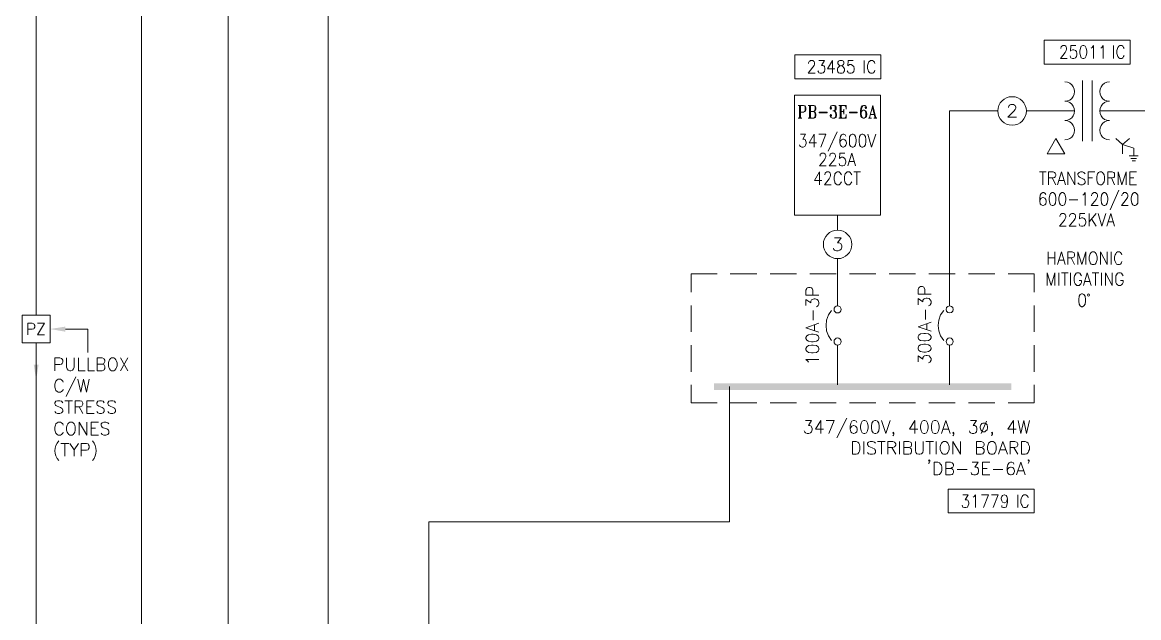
# Model space of a CAD drawing. Header units: inches. Extents: x 0.9 to 46, y 0.8 to 32.4.
# Drawn here: x 22.24 to 29.09, y 16.66 to 20.31 of the extents above; entities that cross this region are included whole.
import ezdxf

# ---------------------------------------------------------------- set-up
doc = ezdxf.new("R2010")
doc.units = ezdxf.units.IN
doc.header["$MEASUREMENT"] = 0
doc.layers.add('PDF_Geometry', color=7, linetype='Continuous')
doc.layers.add('PDF_Solid Fills', color=7, linetype='Continuous')

msp = doc.modelspace()

# ---------------------------------------------------------------- linework, layer by layer
at = {"layer": 'PDF_Geometry', "lineweight": 9}
for points in [[(22.3229, 18.518), (22.3229, 29.3078), (23.6362, 29.3078), (23.6362, 29.0111)], [(23.5012, 13.1731), (23.5012, 24.9179), (26.5779, 24.9179), (26.5779, 25.7479)], [(24.1162, 13.1731), (24.1162, 21.0846), (26.5779, 21.0846), (26.5779, 21.9146)], [(28.6128, 20.153), (28.6128, 20.1563), (28.6145, 20.1646), (28.6178, 20.168), (28.6245, 20.1713), (28.6361, 20.1713), (28.6428, 20.168), (28.6445, 20.1646), (28.6478, 20.1563), (28.6478, 20.1496), (28.6445, 20.1413), (28.6395, 20.1296), (28.6095, 20.093), (28.6512, 20.093)], [(28.7045, 20.1713), (28.6745, 20.1713), (28.6728, 20.138), (28.6745, 20.1413), (28.6845, 20.1446), (28.6928, 20.1446), (28.7028, 20.1413), (28.7078, 20.1346), (28.7111, 20.123), (28.7111, 20.1146), (28.7078, 20.1046), (28.7028, 20.0963), (28.6928, 20.093), (28.6845, 20.093), (28.6745, 20.0963), (28.6728, 20.0996), (28.6695, 20.108)], [(28.7978, 20.1563), (28.8045, 20.1596), (28.8128, 20.1713), (28.8128, 20.093)], [(28.8578, 20.1563), (28.8645, 20.1596), (28.8728, 20.1713), (28.8728, 20.093)], [(28.9361, 20.1713), (28.9361, 20.093)], [(29.0011, 20.153), (28.9978, 20.1596), (28.9928, 20.168), (28.9861, 20.1713), (28.9745, 20.1713), (28.9678, 20.168), (28.9628, 20.1596), (28.9595, 20.153), (28.9561, 20.1413), (28.9561, 20.123), (28.9595, 20.1113), (28.9628, 20.1046), (28.9678, 20.0963), (28.9745, 20.093), (28.9861, 20.093), (28.9928, 20.0963), (28.9978, 20.1046), (29.0011, 20.1113)], [(27.0645, 20.0613), (27.0645, 20.0646), (27.0678, 20.073), (27.0712, 20.0763), (27.0762, 20.0796), (27.0895, 20.0796), (27.0945, 20.0763), (27.0978, 20.073), (27.1012, 20.0646), (27.1012, 20.058), (27.0978, 20.0496), (27.0912, 20.0396), (27.0612, 20.0013), (27.1045, 20.0013)], [(27.1278, 20.0796), (27.1612, 20.0796), (27.1429, 20.0496), (27.1512, 20.0496), (27.1578, 20.0463), (27.1612, 20.043), (27.1645, 20.0313), (27.1645, 20.0246), (27.1612, 20.013), (27.1545, 20.0047), (27.1462, 20.0013), (27.1362, 20.0013), (27.1278, 20.0047), (27.1245, 20.0096), (27.1212, 20.0163)], [(27.2112, 20.0013), (27.2112, 20.0796), (27.1812, 20.028), (27.2262, 20.028)], [(27.3378, 20.0796), (27.3078, 20.0796), (27.3045, 20.0463), (27.3078, 20.0496), (27.3162, 20.0546), (27.3262, 20.0546), (27.3345, 20.0496), (27.3412, 20.043), (27.3445, 20.0313), (27.3445, 20.0246), (27.3412, 20.013), (27.3345, 20.0047), (27.3262, 20.0013), (27.3162, 20.0013), (27.3078, 20.0047), (27.3045, 20.0096), (27.3012, 20.0163)], [(27.4062, 20.0796), (27.4062, 20.0013)], [(27.4712, 20.0613), (27.4695, 20.0696), (27.4628, 20.0763), (27.4562, 20.0796), (27.4445, 20.0796), (27.4395, 20.0763), (27.4328, 20.0696), (27.4295, 20.0613), (27.4262, 20.0496), (27.4262, 20.0313), (27.4295, 20.0196), (27.4328, 20.013), (27.4395, 20.0047), (27.4445, 20.0013), (27.4562, 20.0013), (27.4628, 20.0047), (27.4695, 20.013), (27.4712, 20.0196)], [(28.7445, 19.5846), (28.7445, 19.958)], [(28.8045, 19.5846), (28.8045, 19.958)], [(26.9995, 19.8046), (27.0328, 19.8046), (27.0428, 19.8013), (27.0445, 19.7963), (27.0478, 19.7896), (27.0478, 19.778), (27.0445, 19.7713), (27.0428, 19.7663), (27.0328, 19.763), (27.0145, 19.763)], [(27.0029, 19.8046), (27.0078, 19.8013)], [(27.0062, 19.8046), (27.0078, 19.7963)], [(27.0078, 19.8046), (27.0078, 19.7263)], [(27.0145, 19.8046), (27.0145, 19.7263)], [(27.0162, 19.8046), (27.0145, 19.7963)], [(27.0195, 19.8046), (27.0145, 19.8013)], [(27.0328, 19.8046), (27.0395, 19.8013), (27.0428, 19.793), (27.0428, 19.7746), (27.0395, 19.7663), (27.0328, 19.763)], [(27.0612, 19.8046), (27.0962, 19.8046), (27.1045, 19.8013), (27.1062, 19.7963), (27.1095, 19.7896), (27.1095, 19.7813), (27.1062, 19.7746), (27.1045, 19.7713), (27.0962, 19.7663), (27.1045, 19.763), (27.1062, 19.7596), (27.1095, 19.7513), (27.1095, 19.7413), (27.1062, 19.733), (27.1045, 19.7296), (27.0962, 19.7263), (27.0612, 19.7263)], [(27.0645, 19.8046), (27.0695, 19.8013)], [(27.0678, 19.8046), (27.0695, 19.7963)], [(27.0695, 19.8046), (27.0695, 19.7263)], [(27.0762, 19.8046), (27.0762, 19.7263)], [(27.0962, 19.8046), (27.1012, 19.8013), (27.1045, 19.793), (27.1045, 19.778), (27.1012, 19.7713), (27.0962, 19.7663), (27.0762, 19.7663)], [(27.0778, 19.8046), (27.0762, 19.7963)], [(27.0812, 19.8046), (27.0762, 19.8013)], [(27.1995, 19.793), (27.2028, 19.793), (27.2045, 19.7896), (27.2045, 19.7863), (27.2028, 19.7813), (27.1995, 19.7813), (27.1962, 19.7863), (27.1962, 19.7896), (27.1995, 19.7963), (27.2028, 19.8013), (27.2112, 19.8046), (27.2228, 19.8046), (27.2312, 19.8013), (27.2328, 19.793), (27.2328, 19.7813), (27.2312, 19.7746), (27.2228, 19.7713)], [(27.2195, 19.8046), (27.2245, 19.8013), (27.2278, 19.793), (27.2278, 19.7813), (27.2245, 19.7746), (27.2195, 19.7713), (27.2245, 19.7663), (27.2278, 19.763), (27.2312, 19.7513), (27.2312, 19.7413), (27.2278, 19.7296), (27.2228, 19.7263)], [(27.2495, 19.8046), (27.2945, 19.8046), (27.2945, 19.7813), (27.2928, 19.8046)], [(27.2528, 19.8046), (27.2578, 19.8013)], [(27.2562, 19.8046), (27.2578, 19.7963)], [(27.2578, 19.8046), (27.2578, 19.7263)], [(27.2645, 19.8046), (27.2645, 19.7263)], [(27.2678, 19.8046), (27.2645, 19.7963)], [(27.2695, 19.8046), (27.2645, 19.8013)], [(27.2812, 19.8046), (27.2945, 19.8013)], [(27.2862, 19.8046), (27.2945, 19.7963)], [(27.2895, 19.8046), (27.2945, 19.793)], [(27.4162, 19.7963), (27.4128, 19.7963), (27.4111, 19.793), (27.4111, 19.7896), (27.4128, 19.7863), (27.4162, 19.7863), (27.4195, 19.7896), (27.4195, 19.793), (27.4162, 19.8013), (27.4111, 19.8046), (27.4012, 19.8046), (27.3928, 19.8013), (27.3878, 19.793), (27.3845, 19.7863), (27.3828, 19.7713), (27.3828, 19.748), (27.3845, 19.7363), (27.3912, 19.7296), (27.3995, 19.7263), (27.4045, 19.7263), (27.4128, 19.7296), (27.4195, 19.7363), (27.4212, 19.748), (27.4212, 19.7513), (27.4195, 19.763), (27.4128, 19.7713), (27.4045, 19.7746), (27.3995, 19.7746), (27.3928, 19.7713), (27.3912, 19.7663), (27.3878, 19.7596)], [(27.4012, 19.8046), (27.3962, 19.8013), (27.3928, 19.7963), (27.3912, 19.7896), (27.3878, 19.7746), (27.3878, 19.748), (27.3912, 19.7363), (27.3928, 19.7296), (27.3995, 19.7263)], [(27.4778, 19.7263), (27.4578, 19.8046), (27.4378, 19.7296)], [(28.2911, 19.7913), (28.2911, 19.7946), (28.2945, 19.803), (28.2978, 19.8063), (28.3062, 19.8096), (28.3212, 19.8096), (28.3278, 19.8063), (28.3328, 19.803), (28.3362, 19.7946), (28.3362, 19.788), (28.3328, 19.7797), (28.3245, 19.7696), (28.2878, 19.7313), (28.3395, 19.7313)], [(27.0112, 19.8013), (27.0112, 19.7296)], [(27.0428, 19.7963), (27.0445, 19.7896), (27.0445, 19.778), (27.0428, 19.7713)], [(27.0728, 19.8013), (27.0728, 19.7296)], [(27.0962, 19.7663), (27.1012, 19.763), (27.1045, 19.7563), (27.1045, 19.7363), (27.1012, 19.7296), (27.0962, 19.7263)], [(27.1045, 19.7963), (27.1062, 19.7896), (27.1062, 19.7813), (27.1045, 19.7746)], [(27.1045, 19.7596), (27.1062, 19.7513), (27.1062, 19.7413), (27.1045, 19.733)], [(27.2128, 19.7713), (27.2228, 19.7713), (27.2278, 19.7663), (27.2328, 19.7596), (27.2362, 19.7513), (27.2362, 19.7413), (27.2328, 19.733), (27.2312, 19.7296), (27.2228, 19.7263), (27.2112, 19.7263), (27.2028, 19.7296), (27.1995, 19.733), (27.1962, 19.7413), (27.1962, 19.7446), (27.1995, 19.748), (27.2028, 19.748), (27.2045, 19.7446), (27.2045, 19.7413), (27.2028, 19.7363), (27.1995, 19.7363)], [(27.2278, 19.8013), (27.2312, 19.793), (27.2312, 19.7813), (27.2278, 19.7746)], [(27.2312, 19.7596), (27.2328, 19.7513), (27.2328, 19.7413), (27.2312, 19.733)], [(27.2495, 19.7263), (27.2945, 19.7263), (27.2945, 19.748), (27.2928, 19.7263)], [(27.2612, 19.8013), (27.2612, 19.7296)], [(27.2645, 19.7663), (27.2812, 19.7663)], [(27.2812, 19.7713), (27.2695, 19.7663), (27.2812, 19.763)], [(27.2812, 19.7746), (27.2762, 19.7663), (27.2812, 19.7596)], [(27.2895, 19.7263), (27.2945, 19.7363)], [(27.3912, 19.793), (27.3878, 19.7863), (27.3845, 19.7713), (27.3845, 19.748), (27.3878, 19.7363), (27.3912, 19.733)], [(27.4045, 19.7263), (27.4111, 19.7296), (27.4128, 19.733), (27.4162, 19.7446), (27.4162, 19.7563), (27.4128, 19.7663), (27.4111, 19.7713), (27.4045, 19.7746)], [(27.4162, 19.7363), (27.4195, 19.7446), (27.4195, 19.7563), (27.4162, 19.763)], [(27.4445, 19.748), (27.4695, 19.748)], [(27.4562, 19.793), (27.4728, 19.7263)], [(27.4578, 19.793), (27.4745, 19.7263)], [(27.9295, 18.5747), (27.9295, 19.7713), (28.2261, 19.7713)], [(28.4011, 19.7713), (28.6978, 19.7713)], [(28.8511, 19.7713), (29.1478, 19.7713)], [(26.9995, 19.7263), (27.0228, 19.7263)], [(27.0078, 19.7296), (27.0029, 19.7263)], [(27.0078, 19.733), (27.0062, 19.7263)], [(27.0145, 19.733), (27.0162, 19.7263)], [(27.0145, 19.7296), (27.0195, 19.7263)], [(27.0695, 19.7296), (27.0645, 19.7263)], [(27.0695, 19.733), (27.0678, 19.7263)], [(27.0762, 19.733), (27.0778, 19.7263)], [(27.0762, 19.7296), (27.0812, 19.7263)], [(27.2578, 19.7296), (27.2528, 19.7263)], [(27.2578, 19.733), (27.2562, 19.7263)], [(27.2645, 19.733), (27.2678, 19.7263)], [(27.2645, 19.7296), (27.2695, 19.7263)], [(27.2812, 19.7263), (27.2945, 19.7296)], [(27.2862, 19.7263), (27.2945, 19.733)], [(27.4328, 19.7263), (27.4495, 19.7263)], [(27.4362, 19.7263), (27.4378, 19.7296), (27.4445, 19.7263)], [(27.4645, 19.7263), (27.4828, 19.7263)], [(27.4728, 19.7296), (27.4662, 19.7263)], [(27.4728, 19.733), (27.4695, 19.7263)], [(27.4745, 19.733), (27.4812, 19.7263)], [(27.0145, 19.628), (27.0462, 19.628), (27.0295, 19.598), (27.0379, 19.598), (27.0445, 19.593), (27.0462, 19.5897), (27.0495, 19.578), (27.0495, 19.5713), (27.0462, 19.5596), (27.0412, 19.553), (27.0312, 19.548), (27.0228, 19.548), (27.0145, 19.553), (27.0112, 19.5563), (27.0078, 19.563)], [(27.0978, 19.548), (27.0978, 19.628), (27.0678, 19.5747), (27.1128, 19.5747)], [(27.1395, 19.548), (27.1695, 19.628), (27.1278, 19.628)], [(27.2395, 19.643), (27.1845, 19.523)], [(27.2928, 19.6163), (27.2895, 19.623), (27.2812, 19.628), (27.2745, 19.628), (27.2662, 19.623), (27.2595, 19.613), (27.2562, 19.593), (27.2562, 19.5747), (27.2595, 19.5596), (27.2662, 19.553), (27.2745, 19.548), (27.2778, 19.548), (27.2862, 19.553), (27.2928, 19.5596), (27.2962, 19.5713), (27.2962, 19.5747), (27.2928, 19.5863), (27.2862, 19.593), (27.2778, 19.598), (27.2745, 19.598), (27.2662, 19.593), (27.2595, 19.5863), (27.2562, 19.5747)], [(27.4278, 19.628), (27.4512, 19.548), (27.4762, 19.628)], [(28.9495, 19.6013), (28.9911, 19.5646), (29.0345, 19.6013)], [(29.0612, 19.4946), (29.0612, 19.543), (28.9911, 19.5646), (28.9911, 19.508)], [(27.1345, 19.493), (27.1345, 19.4963), (27.1362, 19.5046), (27.1395, 19.508), (27.1462, 19.5113), (27.1578, 19.5113), (27.1645, 19.508), (27.1662, 19.5046), (27.1695, 19.4963), (27.1695, 19.4897), (27.1662, 19.4813), (27.1612, 19.4713), (27.1312, 19.433), (27.1728, 19.433)], [(27.1945, 19.493), (27.1945, 19.4963), (27.1962, 19.5046), (27.1995, 19.508), (27.2062, 19.5113), (27.2178, 19.5113), (27.2245, 19.508), (27.2262, 19.5046), (27.2295, 19.4963), (27.2295, 19.4897), (27.2262, 19.4813), (27.2212, 19.4713), (27.1912, 19.433), (27.2328, 19.433)], [(27.2862, 19.5113), (27.2562, 19.5113), (27.2545, 19.478), (27.2562, 19.4813), (27.2662, 19.4863), (27.2745, 19.4863), (27.2845, 19.4813), (27.2895, 19.4746), (27.2928, 19.463), (27.2928, 19.4563), (27.2895, 19.4446), (27.2845, 19.4363), (27.2745, 19.433), (27.2662, 19.433), (27.2562, 19.4363), (27.2545, 19.4413), (27.2512, 19.448)], [(27.3045, 19.433), (27.3295, 19.5113), (27.3528, 19.433)], [(29.0328, 19.4946), (29.0878, 19.4946)], [(29.0428, 19.4796), (29.0778, 19.4796)], [(29.0495, 19.4646), (29.0711, 19.4646)], [(27.1312, 19.318), (27.1312, 19.3963), (27.1012, 19.3447), (27.1462, 19.3447)], [(27.1645, 19.378), (27.1645, 19.3813), (27.1662, 19.3896), (27.1695, 19.393), (27.1762, 19.3963), (27.1878, 19.3963), (27.1945, 19.393), (27.1962, 19.3896), (27.1995, 19.3813), (27.1995, 19.3746), (27.1962, 19.3663), (27.1912, 19.3546), (27.1612, 19.318), (27.2028, 19.318)], [(27.2662, 19.378), (27.2629, 19.3847), (27.2562, 19.393), (27.2512, 19.3963), (27.2395, 19.3963), (27.2328, 19.393), (27.2262, 19.3847), (27.2245, 19.378), (27.2212, 19.3663), (27.2212, 19.348), (27.2245, 19.3363), (27.2262, 19.3297), (27.2328, 19.3213), (27.2395, 19.318), (27.2512, 19.318), (27.2562, 19.3213), (27.2629, 19.3297), (27.2662, 19.3363)], [(27.3295, 19.378), (27.3262, 19.3847), (27.3195, 19.393), (27.3145, 19.3963), (27.3012, 19.3963), (27.2962, 19.393), (27.2895, 19.3847), (27.2862, 19.378), (27.2845, 19.3663), (27.2845, 19.348), (27.2862, 19.3363), (27.2895, 19.3297), (27.2962, 19.3213), (27.3012, 19.318), (27.3145, 19.318), (27.3195, 19.3213), (27.3262, 19.3297), (27.3295, 19.3363)], [(27.3145, 19.4596), (27.3445, 19.4596)], [(27.3412, 19.3963), (27.3828, 19.3963)], [(27.3612, 19.3963), (27.3612, 19.318)], [(28.4811, 19.3963), (28.5228, 19.3963)], [(28.5028, 19.3963), (28.5028, 19.318)], [(28.5378, 19.318), (28.5378, 19.3963), (28.5661, 19.3963), (28.5745, 19.393), (28.5778, 19.3896), (28.5811, 19.3813), (28.5811, 19.3746), (28.5778, 19.3663), (28.5745, 19.363), (28.5661, 19.3596), (28.5378, 19.3596)], [(28.5928, 19.318), (28.6161, 19.3963), (28.6411, 19.318)], [(28.6561, 19.318), (28.6561, 19.3963), (28.6978, 19.318), (28.6978, 19.3963)], [(28.7611, 19.3847), (28.7545, 19.393), (28.7461, 19.3963), (28.7328, 19.3963), (28.7245, 19.393), (28.7178, 19.3847), (28.7178, 19.378), (28.7211, 19.3696), (28.7245, 19.3663), (28.7311, 19.363), (28.7478, 19.3546), (28.7545, 19.3513), (28.7578, 19.348), (28.7611, 19.3396), (28.7611, 19.3297), (28.7545, 19.3213), (28.7461, 19.318), (28.7328, 19.318), (28.7245, 19.3213), (28.7178, 19.3297)], [(28.7811, 19.318), (28.7811, 19.3963), (28.8212, 19.3963)], [(28.9011, 19.318), (28.9011, 19.3963), (28.9278, 19.3963), (28.9378, 19.393), (28.9412, 19.3896), (28.9428, 19.3813), (28.9428, 19.3746), (28.9412, 19.3663), (28.9378, 19.363), (28.9278, 19.3596), (28.9011, 19.3596)], [(28.9645, 19.318), (28.9645, 19.3963), (28.9878, 19.318), (29.0128, 19.3963), (29.0128, 19.318)], [(29.0761, 19.318), (29.0361, 19.318), (29.0361, 19.3963), (29.0761, 19.3963)], [(28.5595, 19.3596), (28.5811, 19.318)], [(28.6011, 19.3447), (28.6312, 19.3447)], [(28.7811, 19.3596), (28.8061, 19.3596)], [(28.9228, 19.3596), (28.9428, 19.318)], [(29.0361, 19.3596), (29.0612, 19.3596)], [(28.5195, 19.258), (28.5161, 19.2647), (28.5078, 19.2696), (28.5011, 19.2696), (28.4928, 19.2647), (28.4861, 19.2546), (28.4845, 19.2346), (28.4845, 19.2163), (28.4861, 19.2013), (28.4928, 19.1946), (28.5011, 19.1897), (28.5045, 19.1897), (28.5145, 19.1946), (28.5195, 19.2013), (28.5228, 19.213), (28.5228, 19.2163), (28.5195, 19.228), (28.5145, 19.2346), (28.5045, 19.2397), (28.5011, 19.2397), (28.4928, 19.2346), (28.4861, 19.228), (28.4845, 19.2163)], [(28.7478, 19.2546), (28.7545, 19.258), (28.7628, 19.2696), (28.7628, 19.1897)], [(28.8012, 19.2496), (28.8012, 19.2546), (28.8045, 19.2613), (28.8078, 19.2647), (28.8145, 19.2696), (28.8261, 19.2696), (28.8311, 19.2647), (28.8345, 19.2613), (28.8378, 19.2546), (28.8378, 19.2463), (28.8345, 19.2397), (28.8295, 19.228), (28.7995, 19.1897), (28.8411, 19.1897)], [(28.9695, 19.2846), (28.9161, 19.1646)], [(28.9878, 19.2496), (28.9878, 19.2546), (28.9911, 19.2613), (28.9945, 19.2647), (28.9995, 19.2696), (29.0111, 19.2696), (29.0178, 19.2647), (29.0211, 19.2613), (29.0245, 19.2546), (29.0245, 19.2463), (29.0211, 19.2397), (29.0145, 19.228), (28.9845, 19.1897), (29.0262, 19.1897)], [(28.6645, 19.2247), (28.7178, 19.2247)], [(27.2412, 19.0397), (27.2412, 19.1313)], [(28.6061, 19.123), (28.6061, 19.1263), (28.6095, 19.1346), (28.6128, 19.138), (28.6195, 19.1413), (28.6312, 19.1413), (28.6361, 19.138), (28.6395, 19.1346), (28.6428, 19.1263), (28.6428, 19.1197), (28.6395, 19.1113), (28.6345, 19.0996), (28.6045, 19.063), (28.6462, 19.063)], [(28.6661, 19.123), (28.6661, 19.1263), (28.6695, 19.1346), (28.6728, 19.138), (28.6795, 19.1413), (28.6911, 19.1413), (28.6961, 19.138), (28.6995, 19.1346), (28.7028, 19.1263), (28.7028, 19.1197), (28.6995, 19.1113), (28.6945, 19.0996), (28.6645, 19.063), (28.7061, 19.063)], [(28.7595, 19.1413), (28.7295, 19.1413), (28.7261, 19.108), (28.7295, 19.1113), (28.7395, 19.1146), (28.7478, 19.1146), (28.7561, 19.1113), (28.7628, 19.1047), (28.7662, 19.093), (28.7662, 19.0847), (28.7628, 19.0747), (28.7561, 19.0663), (28.7478, 19.063), (28.7395, 19.063), (28.7295, 19.0663), (28.7261, 19.0697), (28.7245, 19.078)], [(28.7861, 19.1413), (28.7861, 19.063)], [(28.8295, 19.1413), (28.7861, 19.0897)], [(28.8411, 19.1413), (28.8645, 19.063), (28.8895, 19.1413)], [(28.8945, 19.063), (28.9195, 19.1413), (28.9428, 19.063)], [(28.8012, 19.108), (28.8295, 19.063)], [(28.9045, 19.0897), (28.9345, 19.0897)], [(27.2228, 18.9913), (27.2645, 18.9913), (27.2412, 18.9613), (27.2528, 18.9613), (27.2612, 18.958), (27.2645, 18.953), (27.2678, 18.943), (27.2678, 18.9347), (27.2645, 18.923), (27.2562, 18.9163), (27.2462, 18.913), (27.2345, 18.913), (27.2228, 18.9163), (27.2195, 18.9197), (27.2162, 18.928)], [(27.2412, 18.5747), (27.2412, 18.8647)], [(28.5345, 18.9063), (28.5345, 18.828)], [(28.5345, 18.8697), (28.5762, 18.8697)], [(28.5762, 18.9063), (28.5762, 18.828)], [(28.5911, 18.828), (28.6161, 18.9063), (28.6395, 18.828)], [(28.6011, 18.8546), (28.6312, 18.8546)], [(28.6545, 18.828), (28.6545, 18.9063), (28.6812, 18.9063), (28.6911, 18.903), (28.6945, 18.8997), (28.6961, 18.8913), (28.6961, 18.8846), (28.6945, 18.8763), (28.6911, 18.873), (28.6812, 18.8697), (28.6545, 18.8697)], [(28.6761, 18.8697), (28.6961, 18.828)], [(28.7178, 18.828), (28.7178, 18.9063), (28.7411, 18.828), (28.7662, 18.9063), (28.7662, 18.828)], [(28.8562, 18.828), (28.8562, 18.9063), (28.8978, 18.828), (28.8978, 18.9063)], [(28.9211, 18.9063), (28.9211, 18.828)], [(28.9878, 18.888), (28.9845, 18.8947), (28.9795, 18.903), (28.9728, 18.9063), (28.9611, 18.9063), (28.9545, 18.903), (28.9495, 18.8947), (28.9461, 18.888), (28.9428, 18.8763), (28.9428, 18.858), (28.9461, 18.8463), (28.9495, 18.8396), (28.9545, 18.8313), (28.9611, 18.828), (28.9728, 18.828), (28.9795, 18.8313), (28.9845, 18.8396), (28.9878, 18.8463)], [(28.5295, 18.6996), (28.5295, 18.778), (28.5528, 18.6996), (28.5762, 18.778), (28.5762, 18.6996)], [(28.6011, 18.778), (28.6011, 18.6996)], [(28.6161, 18.778), (28.6578, 18.778)], [(28.6361, 18.778), (28.6361, 18.6996)], [(28.6728, 18.778), (28.6728, 18.6996)], [(28.7395, 18.7597), (28.7362, 18.7663), (28.7295, 18.7747), (28.7245, 18.778), (28.7111, 18.778), (28.7061, 18.7747), (28.6995, 18.7663), (28.6961, 18.7597), (28.6945, 18.748), (28.6945, 18.7297), (28.6961, 18.718), (28.6995, 18.7097), (28.7061, 18.703), (28.7111, 18.6996), (28.7245, 18.6996), (28.7295, 18.703), (28.7362, 18.7097), (28.7395, 18.718), (28.7395, 18.7297), (28.7245, 18.7297)], [(28.7512, 18.6996), (28.7745, 18.778), (28.7995, 18.6996)], [(28.8045, 18.778), (28.8461, 18.778)], [(28.8261, 18.778), (28.8261, 18.6996)], [(28.8611, 18.778), (28.8611, 18.6996)], [(28.8861, 18.6996), (28.8861, 18.778), (28.9278, 18.6996), (28.9278, 18.778)], [(28.9945, 18.7597), (28.9911, 18.7663), (28.9845, 18.7747), (28.9795, 18.778), (28.9661, 18.778), (28.9611, 18.7747), (28.9545, 18.7663), (28.9511, 18.7597), (28.9495, 18.748), (28.9495, 18.7297), (28.9511, 18.718), (28.9545, 18.7097), (28.9611, 18.703), (28.9661, 18.6996), (28.9795, 18.6996), (28.9845, 18.703), (28.9911, 18.7097), (28.9945, 18.718), (28.9945, 18.7297), (28.9795, 18.7297)], [(26.3428, 18.6597), (26.3428, 18.7713), (26.5029, 18.7713)], [(26.5828, 18.7713), (26.7462, 18.7713)], [(26.8278, 18.7713), (26.9895, 18.7713)], [(27.0712, 18.7713), (27.2328, 18.7713)], [(27.3145, 18.7713), (27.4778, 18.7713)], [(27.5578, 18.7713), (27.7211, 18.7713)], [(27.8028, 18.7713), (27.9645, 18.7713)], [(28.0462, 18.7713), (28.2078, 18.7713)], [(28.2895, 18.7713), (28.4478, 18.7713), (28.4478, 18.6597)], [(28.7595, 18.7247), (28.7895, 18.7247)], [(27.1278, 18.6413), (27.0478, 18.6413), (27.0478, 18.6713), (27.0528, 18.6813), (27.0562, 18.6847), (27.0628, 18.688), (27.0745, 18.688), (27.0828, 18.6847), (27.0862, 18.6813), (27.0895, 18.6713), (27.0895, 18.6413)], [(27.8162, 18.6463), (27.7362, 18.6463), (27.7362, 18.6763), (27.7411, 18.6863), (27.7445, 18.6897), (27.7512, 18.693), (27.7628, 18.693), (27.7712, 18.6897), (27.7745, 18.6863), (27.7778, 18.6763), (27.7778, 18.6463)], [(26.3428, 18.4163), (26.3428, 18.578)], [(27.0478, 18.5763), (27.0478, 18.6146), (27.0778, 18.593), (27.0778, 18.6047), (27.0828, 18.6113), (27.0862, 18.6146), (27.0978, 18.618), (27.1045, 18.618), (27.1162, 18.6146), (27.1228, 18.608), (27.1278, 18.5963), (27.1278, 18.5863), (27.1228, 18.5763), (27.1195, 18.573), (27.1128, 18.5697)], [(27.7362, 18.5813), (27.7362, 18.6197), (27.7662, 18.5997), (27.7662, 18.6097), (27.7712, 18.6163), (27.7745, 18.6197), (27.7862, 18.623), (27.7928, 18.623), (27.8045, 18.6197), (27.8111, 18.613), (27.8162, 18.603), (27.8162, 18.5913), (27.8111, 18.5813), (27.8078, 18.578), (27.8012, 18.5747)], [(28.4478, 18.578), (28.4478, 18.4163)], [(27.0929, 18.4863), (27.0929, 18.5463)], [(27.2045, 18.5463), (27.1862, 18.5197), (27.1745, 18.488), (27.1712, 18.4547), (27.1745, 18.4213), (27.1862, 18.3913), (27.2045, 18.363)], [(27.7812, 18.4913), (27.7812, 18.5513)], [(27.8945, 18.5463), (27.8745, 18.5197), (27.8628, 18.488), (27.8595, 18.4547), (27.8628, 18.4213), (27.8745, 18.3913), (27.8945, 18.363)], [(22.2713, 18.398), (22.2713, 18.468), (22.2979, 18.468), (22.3079, 18.4647), (22.3113, 18.4613), (22.3146, 18.4547), (22.3146, 18.4447), (22.3113, 18.438), (22.3079, 18.4347), (22.2979, 18.4313), (22.2713, 18.4313)], [(22.3746, 18.398), (22.3312, 18.398), (22.3746, 18.468), (22.3312, 18.468)], [(22.5029, 18.433), (22.6396, 18.433), (22.6396, 18.2897)], [(27.1278, 18.4147), (27.0478, 18.4413), (27.1278, 18.4697)], [(27.1012, 18.4247), (27.1012, 18.458)], [(27.8162, 18.4197), (27.7362, 18.4463), (27.8162, 18.4746)], [(27.7895, 18.4297), (27.7895, 18.4647)], [(22.3229, 18.2147), (22.3229, 18.348), (22.3229, 13.1731)], [(26.3428, 18.1713), (26.3428, 18.3347)], [(27.2412, 18.3347), (27.2412, 18.0897)], [(27.9295, 18.3347), (27.9295, 18.0897)], [(28.4478, 18.3347), (28.4478, 18.1713)], [(22.4379, 18.1763), (22.4379, 18.2563), (22.4679, 18.2563), (22.4779, 18.2513), (22.4829, 18.248), (22.4862, 18.2414), (22.4862, 18.2297), (22.4829, 18.2213), (22.4779, 18.218), (22.4679, 18.2147), (22.4379, 18.2147)], [(22.5096, 18.2563), (22.5096, 18.1997), (22.5129, 18.188), (22.5196, 18.1813), (22.5296, 18.1763), (22.5362, 18.1763), (22.5463, 18.1813), (22.5529, 18.188), (22.5562, 18.1997), (22.5562, 18.2563)], [(22.5829, 18.2563), (22.5829, 18.1763), (22.6246, 18.1763)], [(22.6412, 18.2563), (22.6412, 18.1763), (22.6813, 18.1763)], [(22.7279, 18.218), (22.7379, 18.2147), (22.7412, 18.2113), (22.7446, 18.203), (22.7446, 18.1913), (22.7412, 18.1847), (22.7379, 18.1813), (22.7279, 18.1763), (22.6979, 18.1763), (22.6979, 18.2563), (22.7279, 18.2563), (22.7379, 18.2513), (22.7412, 18.248), (22.7446, 18.2414), (22.7446, 18.233), (22.7412, 18.2263), (22.7379, 18.2213), (22.7279, 18.218), (22.6979, 18.218)], [(22.8396, 18.2563), (22.8862, 18.1763)], [(22.8862, 18.2563), (22.8396, 18.1763)], [(27.0628, 18.2297), (27.0595, 18.2363), (27.0478, 18.2463), (27.1278, 18.2463)], [(27.7362, 18.2313), (27.7362, 18.268), (27.7662, 18.248), (27.7662, 18.258), (27.7712, 18.2647), (27.7745, 18.268), (27.7862, 18.2713), (27.7928, 18.2713), (27.8045, 18.268), (27.8111, 18.2613), (27.8162, 18.2513), (27.8162, 18.2414), (27.8111, 18.2313), (27.8078, 18.228), (27.8012, 18.2247)], [(22.4896, 18.1063), (22.4862, 18.113), (22.4779, 18.1213), (22.4713, 18.1247), (22.4579, 18.1247), (22.4512, 18.1213), (22.4446, 18.113), (22.4413, 18.1063), (22.4379, 18.0947), (22.4379, 18.0763), (22.4413, 18.0647), (22.4446, 18.0563), (22.4512, 18.0497), (22.4579, 18.0463), (22.4713, 18.0463), (22.4779, 18.0497), (22.4862, 18.0563), (22.4896, 18.0647)], [(22.5663, 18.1397), (22.5063, 18.0197)], [(22.5796, 18.1247), (22.5963, 18.0463), (22.6129, 18.1247), (22.6313, 18.0463), (22.6479, 18.1247)], [(26.5029, 17.9797), (26.3428, 17.9797), (26.3428, 18.0913)], [(28.4478, 18.0913), (28.4478, 17.9797), (28.2895, 17.9797)], [(24.7329, 13.1731), (24.7329, 17.2497), (26.5779, 17.2497), (26.5779, 18.0797)], [(22.4862, 17.9813), (22.4779, 17.9897), (22.4679, 17.993), (22.4546, 17.993), (22.4446, 17.9897), (22.4379, 17.9813), (22.4379, 17.9747), (22.4413, 17.9663), (22.4446, 17.963), (22.4512, 17.9597), (22.4713, 17.9513), (22.4779, 17.948), (22.4829, 17.9447), (22.4862, 17.9363), (22.4862, 17.9263), (22.4779, 17.918), (22.4679, 17.9147), (22.4546, 17.9147), (22.4446, 17.918), (22.4379, 17.9263)], [(22.4996, 17.993), (22.5463, 17.993)], [(22.5229, 17.993), (22.5229, 17.9147)], [(22.5629, 17.9147), (22.5629, 17.993), (22.5929, 17.993), (22.6029, 17.9897), (22.6062, 17.9863), (22.6096, 17.978), (22.6096, 17.9713), (22.6062, 17.963), (22.6029, 17.9597), (22.5929, 17.9563), (22.5629, 17.9563)], [(22.5863, 17.9563), (22.6096, 17.9147)], [(22.6779, 17.9147), (22.6346, 17.9147), (22.6346, 17.993), (22.6779, 17.993)], [(22.6346, 17.9563), (22.6612, 17.9563)], [(22.7412, 17.9813), (22.7346, 17.9897), (22.7246, 17.993), (22.7112, 17.993), (22.7013, 17.9897), (22.6946, 17.9813), (22.6946, 17.9747), (22.6979, 17.9663), (22.7013, 17.963), (22.7079, 17.9597), (22.7279, 17.9513), (22.7346, 17.948), (22.7379, 17.9447), (22.7412, 17.9363), (22.7412, 17.9263), (22.7346, 17.918), (22.7246, 17.9147), (22.7112, 17.9147), (22.7013, 17.918), (22.6946, 17.9263)], [(22.8096, 17.9813), (22.8029, 17.9897), (22.7929, 17.993), (22.7796, 17.993), (22.7696, 17.9897), (22.7629, 17.9813), (22.7629, 17.9747), (22.7663, 17.9663), (22.7696, 17.963), (22.7762, 17.9597), (22.7962, 17.9513), (22.8029, 17.948), (22.8063, 17.9447), (22.8096, 17.9363), (22.8096, 17.9263), (22.8029, 17.918), (22.7929, 17.9147), (22.7796, 17.9147), (22.7696, 17.918), (22.7629, 17.9263)], [(26.7462, 17.9797), (26.5828, 17.9797)], [(26.9895, 17.9797), (26.8278, 17.9797)], [(27.2328, 17.9797), (27.0712, 17.9797)], [(27.4778, 17.9797), (27.3145, 17.9797)], [(27.7211, 17.9797), (27.5578, 17.9797)], [(27.9645, 17.9797), (27.8028, 17.9797)], [(28.2078, 17.9797), (28.0462, 17.9797)], [(27.2979, 17.8863), (27.2378, 17.7663)], [(22.4896, 17.843), (22.4862, 17.8513), (22.4779, 17.858), (22.4713, 17.8613), (22.4579, 17.8613), (22.4512, 17.858), (22.4446, 17.8513), (22.4413, 17.843), (22.4379, 17.8313), (22.4379, 17.813), (22.4413, 17.8013), (22.4446, 17.7947), (22.4512, 17.7863), (22.4579, 17.783), (22.4713, 17.783), (22.4779, 17.7863), (22.4862, 17.7947), (22.4896, 17.8013)], [(22.5863, 17.783), (22.5863, 17.8613), (22.6346, 17.783), (22.6346, 17.8613)], [(22.7046, 17.783), (22.6612, 17.783), (22.6612, 17.8613), (22.7046, 17.8613)], [(22.6612, 17.8247), (22.6879, 17.8247)], [(22.7696, 17.8513), (22.7629, 17.858), (22.7513, 17.8613), (22.7379, 17.8613), (22.7279, 17.858), (22.7213, 17.8513), (22.7213, 17.843), (22.7246, 17.8363), (22.7279, 17.8313), (22.7346, 17.828), (22.7563, 17.8213), (22.7629, 17.8163), (22.7663, 17.813), (22.7696, 17.8064), (22.7696, 17.7947), (22.7629, 17.7863), (22.7513, 17.783), (22.7379, 17.783), (22.7279, 17.7863), (22.7213, 17.7947)], [(27.0445, 17.8713), (27.0828, 17.8713), (27.0628, 17.8414), (27.0728, 17.8414), (27.0795, 17.838), (27.0828, 17.833), (27.0862, 17.823), (27.0862, 17.8147), (27.0828, 17.803), (27.0762, 17.7963), (27.0662, 17.793), (27.0562, 17.793), (27.0445, 17.7963), (27.0412, 17.7997), (27.0379, 17.808)], [(27.1395, 17.793), (27.1395, 17.8713), (27.1062, 17.818), (27.1562, 17.818)], [(27.1878, 17.793), (27.2212, 17.8713), (27.1728, 17.8713)], [(27.3595, 17.8597), (27.3562, 17.868), (27.3462, 17.8713), (27.3395, 17.8713), (27.3295, 17.868), (27.3228, 17.8563), (27.3195, 17.838), (27.3195, 17.818), (27.3228, 17.803), (27.3295, 17.7963), (27.3395, 17.793), (27.3428, 17.793), (27.3528, 17.7963), (27.3595, 17.803), (27.3628, 17.8147), (27.3628, 17.818), (27.3595, 17.8297), (27.3528, 17.838), (27.3428, 17.8414), (27.3395, 17.8414), (27.3295, 17.838), (27.3228, 17.8297), (27.3195, 17.818)], [(27.5112, 17.8713), (27.5378, 17.793), (27.5645, 17.8713)], [(27.7162, 17.793), (27.7162, 17.8713), (27.6828, 17.818), (27.7345, 17.818)], [(27.8795, 17.793), (27.9062, 17.8713), (27.9328, 17.793)], [(27.8895, 17.818), (27.9228, 17.818)], [(28.0578, 17.8713), (28.0945, 17.8713), (28.0745, 17.8414), (28.0845, 17.8414), (28.0912, 17.838), (28.0945, 17.833), (28.0978, 17.823), (28.0978, 17.8147), (28.0945, 17.803), (28.0878, 17.7963), (28.0778, 17.793), (28.0678, 17.793), (28.0578, 17.7963), (28.0545, 17.7997), (28.0511, 17.808)], [(28.1561, 17.868), (28.1245, 17.793)], [(28.3212, 17.793), (28.3212, 17.8713), (28.2878, 17.818), (28.3378, 17.818)], [(28.3512, 17.8713), (28.3678, 17.793), (28.3845, 17.8713), (28.4011, 17.793), (28.4195, 17.8713)], [(27.5878, 17.7963), (27.5845, 17.793), (27.5812, 17.7963), (27.5845, 17.7997), (27.5878, 17.7963), (27.5878, 17.788), (27.5845, 17.7813), (27.5812, 17.778)], [(27.9562, 17.7963), (27.9528, 17.793), (27.9495, 17.7963), (27.9528, 17.7997), (27.9562, 17.7963), (27.9562, 17.788), (27.9528, 17.7813), (27.9495, 17.778)], [(28.1928, 17.7963), (28.1895, 17.793), (28.1861, 17.7963), (28.1895, 17.7997), (28.1928, 17.7963), (28.1928, 17.788), (28.1895, 17.7813), (28.1861, 17.778)], [(22.4746, 17.7313), (22.5229, 17.7313)], [(22.4996, 17.7313), (22.4996, 17.653)], [(22.5296, 17.7313), (22.5562, 17.693), (22.5562, 17.653)], [(22.5829, 17.7313), (22.5562, 17.693)], [(22.5996, 17.653), (22.5996, 17.7313), (22.6313, 17.7313), (22.6412, 17.728), (22.6446, 17.723), (22.6479, 17.7163), (22.6479, 17.7047), (22.6446, 17.698), (22.6412, 17.693), (22.6313, 17.6897), (22.5996, 17.6897)], [(27.4029, 17.743), (27.4029, 17.6647)], [(27.4745, 17.733), (27.4678, 17.7397), (27.4562, 17.743), (27.4428, 17.743), (27.4328, 17.7397), (27.4262, 17.733), (27.4262, 17.7247), (27.4295, 17.718), (27.4328, 17.713), (27.4395, 17.7097), (27.4595, 17.703), (27.4678, 17.698), (27.4712, 17.6947), (27.4745, 17.688), (27.4745, 17.6763), (27.4678, 17.668), (27.4562, 17.6647), (27.4428, 17.6647), (27.4328, 17.668), (27.4262, 17.6763)], [(27.4878, 17.743), (27.5345, 17.743)], [(27.5112, 17.743), (27.5112, 17.6647)], [(27.5511, 17.6647), (27.5511, 17.743), (27.5812, 17.743), (27.5912, 17.7397), (27.5945, 17.7363), (27.5995, 17.728), (27.5995, 17.7214), (27.5945, 17.713), (27.5912, 17.7097), (27.5812, 17.7064), (27.5511, 17.7064)], [(27.5745, 17.7064), (27.5995, 17.6647)], [(27.6228, 17.743), (27.6228, 17.6647)], [(27.6795, 17.7064), (27.6895, 17.703), (27.6928, 17.698), (27.6962, 17.6913), (27.6962, 17.6797), (27.6928, 17.673), (27.6895, 17.668), (27.6795, 17.6647), (27.6495, 17.6647), (27.6495, 17.743), (27.6795, 17.743), (27.6895, 17.7397), (27.6928, 17.7363), (27.6962, 17.728), (27.6962, 17.7214), (27.6928, 17.713), (27.6895, 17.7097), (27.6795, 17.7064), (27.6495, 17.7064)], [(27.7195, 17.743), (27.7195, 17.688), (27.7228, 17.6763), (27.7295, 17.668), (27.7411, 17.6647), (27.7478, 17.6647), (27.7578, 17.668), (27.7645, 17.6763), (27.7678, 17.688), (27.7678, 17.743)], [(27.7845, 17.743), (27.8312, 17.743)], [(27.8078, 17.743), (27.8078, 17.6647)], [(27.8478, 17.743), (27.8478, 17.6647)], [(27.9495, 17.6647), (27.9495, 17.743), (27.9962, 17.6647), (27.9962, 17.743)], [(28.1245, 17.7064), (28.1345, 17.703), (28.1378, 17.698), (28.1411, 17.6913), (28.1411, 17.6797), (28.1378, 17.673), (28.1345, 17.668), (28.1245, 17.6647), (28.0945, 17.6647), (28.0945, 17.743), (28.1245, 17.743), (28.1345, 17.7397), (28.1378, 17.7363), (28.1411, 17.728), (28.1411, 17.7214), (28.1378, 17.713), (28.1345, 17.7097), (28.1245, 17.7064), (28.0945, 17.7064)], [(28.2295, 17.6647), (28.2561, 17.743), (28.2845, 17.6647)], [(28.2395, 17.6913), (28.2728, 17.6913)], [(28.3012, 17.6647), (28.3012, 17.743), (28.3311, 17.743), (28.3412, 17.7397), (28.3445, 17.7363), (28.3478, 17.728), (28.3478, 17.7214), (28.3445, 17.713), (28.3412, 17.7097), (28.3311, 17.7064), (28.3012, 17.7064)], [(28.3245, 17.7064), (28.3478, 17.6647)], [(27.8078, 17.628), (27.8045, 17.623), (27.8012, 17.628), (27.8045, 17.6313), (27.8078, 17.628), (27.8078, 17.6197), (27.8045, 17.613), (27.8012, 17.608)], [(27.9362, 17.578), (27.9461, 17.5747), (27.9495, 17.5713), (27.9528, 17.563), (27.9528, 17.553), (27.9495, 17.5447), (27.9461, 17.5413), (27.9362, 17.538), (27.9062, 17.538), (27.9062, 17.6164), (27.9362, 17.6164), (27.9461, 17.613), (27.9495, 17.608), (27.9528, 17.6014), (27.9528, 17.593), (27.9495, 17.5864), (27.9461, 17.583), (27.9362, 17.578), (27.9062, 17.578)], [(28.0678, 17.6164), (28.1045, 17.6164), (28.0845, 17.5864), (28.0945, 17.5864), (28.1011, 17.583), (28.1045, 17.578), (28.1078, 17.568), (28.1078, 17.5597), (28.1045, 17.548), (28.0978, 17.5413), (28.0878, 17.538), (28.0778, 17.538), (28.0678, 17.5413), (28.0645, 17.5447), (28.0612, 17.553)], [(28.1762, 17.538), (28.1311, 17.538), (28.1311, 17.6164), (28.1762, 17.6164)], [(28.3245, 17.6047), (28.3212, 17.613), (28.3111, 17.6164), (28.3045, 17.6164), (28.2945, 17.613), (28.2878, 17.6014), (28.2828, 17.583), (28.2828, 17.563), (28.2878, 17.548), (28.2945, 17.5413), (28.3045, 17.538), (28.3078, 17.538), (28.3178, 17.5413), (28.3245, 17.548), (28.3278, 17.5597), (28.3278, 17.563), (28.3245, 17.5747), (28.3178, 17.583), (28.3078, 17.5864), (28.3045, 17.5864), (28.2945, 17.583), (28.2878, 17.5747), (28.2828, 17.563)], [(28.3412, 17.538), (28.3678, 17.6164), (28.3945, 17.538)], [(28.4178, 17.628), (28.4145, 17.623), (28.4111, 17.628), (28.4145, 17.6313), (28.4178, 17.628), (28.4178, 17.6197), (28.4145, 17.613), (28.4111, 17.608)], [(27.9762, 17.5713), (28.0378, 17.5713)], [(28.1311, 17.578), (28.1595, 17.578)], [(28.1962, 17.5713), (28.2561, 17.5713)], [(28.3512, 17.563), (28.3845, 17.563)], [(28.0112, 17.4164), (28.0445, 17.4164), (28.0262, 17.3863), (28.0361, 17.3863), (28.0412, 17.383), (28.0445, 17.3797), (28.0478, 17.368), (28.0478, 17.3614), (28.0445, 17.3497), (28.0395, 17.3414), (28.0295, 17.338), (28.0212, 17.338), (28.0112, 17.3414), (28.0095, 17.3463), (28.0062, 17.353)], [(28.0745, 17.4013), (28.0812, 17.4063), (28.0895, 17.4164), (28.0895, 17.338)], [(28.1378, 17.338), (28.1678, 17.4164), (28.1262, 17.4164)], [(28.1978, 17.338), (28.2278, 17.4164), (28.1861, 17.4164)], [(28.2845, 17.3914), (28.2812, 17.3797), (28.2761, 17.3713), (28.2662, 17.368), (28.2645, 17.368), (28.2545, 17.3713), (28.2495, 17.3797), (28.2462, 17.3914), (28.2462, 17.3947), (28.2495, 17.4063), (28.2545, 17.413), (28.2645, 17.4164), (28.2662, 17.4164), (28.2761, 17.413), (28.2812, 17.4063), (28.2845, 17.3914), (28.2845, 17.3713), (28.2812, 17.353), (28.2761, 17.3414), (28.2662, 17.338), (28.2611, 17.338), (28.2512, 17.3414), (28.2495, 17.3497)], [(28.3478, 17.4164), (28.3478, 17.338)], [(28.4128, 17.398), (28.4095, 17.4063), (28.4045, 17.413), (28.3978, 17.4164), (28.3862, 17.4164), (28.3795, 17.413), (28.3745, 17.4063), (28.3712, 17.398), (28.3678, 17.3863), (28.3678, 17.368), (28.3712, 17.3564), (28.3745, 17.3497), (28.3795, 17.3414), (28.3862, 17.338), (28.3978, 17.338), (28.4045, 17.3414), (28.4095, 17.3497), (28.4128, 17.3564)]]:
    msp.add_lwpolyline(points, dxfattribs=at)
at = {"layer": 'PDF_Geometry', "color": 8, "lineweight": 20, "true_color": 0x808080}
msp.add_lwpolyline([(22.9696, 6.9499), (22.9696, 28.0928)], dxfattribs=at)
at = {"layer": 'PDF_Geometry', "lineweight": 9}
for points in [[(28.5095, 20.2046), (29.0378, 20.2046), (29.0378, 20.058), (28.5095, 20.058)], [(28.7478, 20.1713), (28.7378, 20.168), (28.7328, 20.1563), (28.7295, 20.138), (28.7295, 20.1263), (28.7328, 20.108), (28.7378, 20.0963), (28.7478, 20.093), (28.7528, 20.093), (28.7628, 20.0963), (28.7678, 20.108), (28.7711, 20.1263), (28.7711, 20.138), (28.7678, 20.1563), (28.7628, 20.168), (28.7528, 20.1713)], [(26.9795, 20.1146), (27.5078, 20.1146), (27.5078, 19.968), (26.9795, 19.968)], [(27.2562, 20.0796), (27.2478, 20.0763), (27.2445, 20.0696), (27.2445, 20.0613), (27.2478, 20.0546), (27.2545, 20.0496), (27.2662, 20.0463), (27.2745, 20.043), (27.2812, 20.0346), (27.2845, 20.028), (27.2845, 20.0163), (27.2812, 20.0096), (27.2778, 20.0047), (27.2695, 20.0013), (27.2562, 20.0013), (27.2478, 20.0047), (27.2445, 20.0096), (27.2412, 20.0163), (27.2412, 20.028), (27.2445, 20.0346), (27.2512, 20.043), (27.2595, 20.0463), (27.2712, 20.0496), (27.2778, 20.0546), (27.2812, 20.0613), (27.2812, 20.0696), (27.2778, 20.0763), (27.2695, 20.0796)], [(26.9778, 19.1313), (27.5062, 19.1313), (27.5062, 19.868), (26.9778, 19.868)], [(27.1779, 19.7596), (27.1295, 19.7596), (27.1295, 19.763), (27.1779, 19.763)], [(27.1995, 19.7863), (27.2028, 19.7863), (27.2028, 19.7897), (27.1995, 19.7897)], [(27.1995, 19.7413), (27.2028, 19.7413), (27.2028, 19.7446), (27.1995, 19.7446)], [(27.2812, 19.7513), (27.2778, 19.7663), (27.2812, 19.7813)], [(27.3628, 19.7596), (27.3145, 19.7596), (27.3145, 19.763), (27.3628, 19.763)], [(27.4128, 19.7896), (27.4162, 19.7896), (27.4162, 19.793), (27.4128, 19.793)], [(27.3312, 19.628), (27.3228, 19.623), (27.3162, 19.613), (27.3145, 19.593), (27.3145, 19.583), (27.3162, 19.563), (27.3228, 19.553), (27.3312, 19.548), (27.3378, 19.548), (27.3462, 19.553), (27.3528, 19.563), (27.3562, 19.583), (27.3562, 19.593), (27.3528, 19.613), (27.3462, 19.623), (27.3378, 19.628)], [(27.3912, 19.628), (27.3828, 19.623), (27.3762, 19.613), (27.3745, 19.593), (27.3745, 19.583), (27.3762, 19.563), (27.3828, 19.553), (27.3912, 19.548), (27.3978, 19.548), (27.4062, 19.553), (27.4128, 19.563), (27.4162, 19.583), (27.4162, 19.593), (27.4128, 19.613), (27.4062, 19.623), (27.3978, 19.628)], [(28.6361, 19.508), (28.5811, 19.6013), (28.5278, 19.508)], [(28.8511, 19.3963), (28.8445, 19.393), (28.8378, 19.3847), (28.8362, 19.378), (28.8328, 19.3663), (28.8328, 19.348), (28.8362, 19.3363), (28.8378, 19.3297), (28.8445, 19.3213), (28.8511, 19.318), (28.8628, 19.318), (28.8678, 19.3213), (28.8745, 19.3297), (28.8778, 19.3363), (28.8811, 19.348), (28.8811, 19.3663), (28.8778, 19.378), (28.8745, 19.3847), (28.8678, 19.393), (28.8628, 19.3963)], [(28.5595, 19.2696), (28.5495, 19.2647), (28.5445, 19.2546), (28.5412, 19.2346), (28.5412, 19.2247), (28.5445, 19.2046), (28.5495, 19.1946), (28.5595, 19.1897), (28.5645, 19.1897), (28.5745, 19.1946), (28.5795, 19.2046), (28.5828, 19.2247), (28.5828, 19.2346), (28.5795, 19.2546), (28.5745, 19.2647), (28.5645, 19.2696)], [(28.6195, 19.2696), (28.6095, 19.2647), (28.6045, 19.2546), (28.6011, 19.2346), (28.6011, 19.2247), (28.6045, 19.2046), (28.6095, 19.1946), (28.6195, 19.1897), (28.6245, 19.1897), (28.6345, 19.1946), (28.6395, 19.2046), (28.6428, 19.2247), (28.6428, 19.2346), (28.6395, 19.2546), (28.6345, 19.2647), (28.6245, 19.2696)], [(28.8761, 19.2696), (28.8678, 19.2647), (28.8611, 19.2546), (28.8595, 19.2346), (28.8595, 19.2247), (28.8611, 19.2046), (28.8678, 19.1946), (28.8761, 19.1897), (28.8828, 19.1897), (28.8911, 19.1946), (28.8978, 19.2046), (28.9011, 19.2247), (28.9011, 19.2346), (28.8978, 19.2546), (28.8911, 19.2647), (28.8828, 19.2696)], [(29.0628, 19.2696), (29.0545, 19.2647), (29.0478, 19.2546), (29.0445, 19.2346), (29.0445, 19.2247), (29.0478, 19.2046), (29.0545, 19.1946), (29.0628, 19.1897), (29.0695, 19.1897), (29.0778, 19.1946), (29.0845, 19.2046), (29.0861, 19.2247), (29.0861, 19.2346), (29.0845, 19.2546), (29.0778, 19.2647), (29.0695, 19.2696)], [(28.8045, 18.9063), (28.7995, 18.903), (28.7928, 18.8947), (28.7895, 18.888), (28.7861, 18.8763), (28.7861, 18.858), (28.7895, 18.8463), (28.7928, 18.8396), (28.7995, 18.8313), (28.8045, 18.828), (28.8161, 18.828), (28.8228, 18.8313), (28.8295, 18.8396), (28.8311, 18.8463), (28.8345, 18.858), (28.8345, 18.8763), (28.8311, 18.888), (28.8295, 18.8947), (28.8228, 18.903), (28.8161, 18.9063)], [(28.7395, 18.6497), (28.7311, 18.6447), (28.7245, 18.6347), (28.7228, 18.6146), (28.7228, 18.6047), (28.7245, 18.5847), (28.7311, 18.5747), (28.7395, 18.5697), (28.7461, 18.5697), (28.7545, 18.5747), (28.7611, 18.5847), (28.7645, 18.6047), (28.7645, 18.6146), (28.7611, 18.6347), (28.7545, 18.6447), (28.7461, 18.6497)], [(28.7878, 18.6413), (28.7861, 18.6463), (28.7828, 18.6497), (28.7778, 18.6463), (28.7761, 18.6413), (28.7778, 18.6363), (28.7828, 18.6347), (28.7861, 18.6363)], [(27.9295, 18.5747), (27.9195, 18.5713), (27.9112, 18.5647), (27.9095, 18.553), (27.9112, 18.543), (27.9195, 18.5347), (27.9295, 18.5313), (27.9412, 18.5347), (27.9495, 18.543), (27.9512, 18.553), (27.9495, 18.5647), (27.9412, 18.5713)], [(22.2379, 18.348), (22.4079, 18.348), (22.4079, 18.518), (22.2379, 18.518)], [(27.0478, 18.3747), (27.0528, 18.3647), (27.0628, 18.358), (27.0828, 18.3547), (27.0929, 18.3547), (27.1128, 18.358), (27.1228, 18.3647), (27.1278, 18.3747), (27.1278, 18.3813), (27.1228, 18.3913), (27.1128, 18.398), (27.0929, 18.4013), (27.0828, 18.4013), (27.0628, 18.398), (27.0528, 18.3913), (27.0478, 18.3813)], [(27.7362, 18.3797), (27.7411, 18.3696), (27.7512, 18.363), (27.7712, 18.3597), (27.7812, 18.3597), (27.8012, 18.363), (27.8111, 18.3696), (27.8162, 18.3797), (27.8162, 18.3863), (27.8111, 18.3963), (27.8012, 18.403), (27.7812, 18.4063), (27.7712, 18.4063), (27.7512, 18.403), (27.7411, 18.3963), (27.7362, 18.3863)], [(27.0478, 18.3063), (27.0528, 18.2963), (27.0628, 18.2897), (27.0828, 18.2863), (27.0929, 18.2863), (27.1128, 18.2897), (27.1228, 18.2963), (27.1278, 18.3063), (27.1278, 18.313), (27.1228, 18.323), (27.1128, 18.3313), (27.0929, 18.3347), (27.0828, 18.3347), (27.0628, 18.3313), (27.0528, 18.323), (27.0478, 18.313)], [(27.7362, 18.3113), (27.7411, 18.3013), (27.7512, 18.2947), (27.7712, 18.2913), (27.7812, 18.2913), (27.8012, 18.2947), (27.8111, 18.3013), (27.8162, 18.3113), (27.8162, 18.318), (27.8111, 18.3297), (27.8012, 18.3363), (27.7812, 18.3397), (27.7712, 18.3397), (27.7512, 18.3363), (27.7411, 18.3297), (27.7362, 18.318)], [(22.7863, 18.2563), (22.7796, 18.2513), (22.7729, 18.2447), (22.7696, 18.2363), (22.7663, 18.2263), (22.7663, 18.2063), (22.7696, 18.1963), (22.7729, 18.188), (22.7796, 18.1813), (22.7863, 18.1763), (22.7996, 18.1763), (22.8063, 18.1813), (22.8129, 18.188), (22.8162, 18.1963), (22.8196, 18.2063), (22.8196, 18.2263), (22.8162, 18.2363), (22.8129, 18.2447), (22.8063, 18.2513), (22.7996, 18.2563)], [(22.5296, 17.8613), (22.5229, 17.858), (22.5163, 17.8513), (22.5129, 17.843), (22.5096, 17.8313), (22.5096, 17.813), (22.5129, 17.8013), (22.5163, 17.7947), (22.5229, 17.7863), (22.5296, 17.783), (22.5429, 17.783), (22.5496, 17.7863), (22.5562, 17.7947), (22.5596, 17.8013), (22.5629, 17.813), (22.5629, 17.8313), (22.5596, 17.843), (22.5562, 17.8513), (22.5496, 17.858), (22.5429, 17.8613)], [(27.4029, 17.8713), (27.3928, 17.868), (27.3862, 17.8563), (27.3828, 17.838), (27.3828, 17.8264), (27.3862, 17.808), (27.3928, 17.7963), (27.4029, 17.793), (27.4095, 17.793), (27.4195, 17.7963), (27.4262, 17.808), (27.4295, 17.8264), (27.4295, 17.838), (27.4262, 17.8563), (27.4195, 17.868), (27.4095, 17.8713)], [(27.4712, 17.8713), (27.4612, 17.868), (27.4528, 17.8563), (27.4495, 17.838), (27.4495, 17.8264), (27.4528, 17.808), (27.4612, 17.7963), (27.4712, 17.793), (27.4778, 17.793), (27.4878, 17.7963), (27.4945, 17.808), (27.4978, 17.8264), (27.4978, 17.838), (27.4945, 17.8563), (27.4878, 17.868), (27.4778, 17.8713)], [(27.7712, 17.8713), (27.7612, 17.868), (27.7545, 17.8563), (27.7512, 17.838), (27.7512, 17.8264), (27.7545, 17.808), (27.7612, 17.7963), (27.7712, 17.793), (27.7778, 17.793), (27.7878, 17.7963), (27.7945, 17.808), (27.7978, 17.8264), (27.7978, 17.838), (27.7945, 17.8563), (27.7878, 17.868), (27.7778, 17.8713)], [(27.8378, 17.8713), (27.8278, 17.868), (27.8212, 17.8563), (27.8178, 17.838), (27.8178, 17.8264), (27.8212, 17.808), (27.8278, 17.7963), (27.8378, 17.793), (27.8445, 17.793), (27.8545, 17.7963), (27.8611, 17.808), (27.8662, 17.8264), (27.8662, 17.838), (27.8611, 17.8563), (27.8545, 17.868), (27.8445, 17.8713)], [(28.1345, 17.8563), (28.1278, 17.853), (28.1211, 17.8447), (28.1178, 17.833), (28.1178, 17.8264), (28.1211, 17.8147), (28.1278, 17.808), (28.1345, 17.803), (28.1462, 17.803), (28.1528, 17.808), (28.1595, 17.8147), (28.1628, 17.8264), (28.1628, 17.833), (28.1595, 17.8447), (28.1528, 17.853), (28.1462, 17.8563)], [(27.3328, 17.6647), (27.3328, 17.743), (27.3562, 17.743), (27.3662, 17.7397), (27.3728, 17.733), (27.3762, 17.7247), (27.3795, 17.713), (27.3795, 17.6947), (27.3762, 17.683), (27.3728, 17.6763), (27.3662, 17.668), (27.3562, 17.6647)], [(27.8928, 17.743), (27.8862, 17.7397), (27.8795, 17.733), (27.8762, 17.7247), (27.8728, 17.713), (27.8728, 17.6947), (27.8762, 17.683), (27.8795, 17.6763), (27.8862, 17.668), (27.8928, 17.6647), (27.9062, 17.6647), (27.9128, 17.668), (27.9195, 17.6763), (27.9228, 17.683), (27.9261, 17.6947), (27.9261, 17.713), (27.9228, 17.7247), (27.9195, 17.733), (27.9128, 17.7397), (27.9062, 17.743)], [(28.1828, 17.743), (28.1762, 17.7397), (28.1695, 17.733), (28.1662, 17.7247), (28.1628, 17.713), (28.1628, 17.6947), (28.1662, 17.683), (28.1695, 17.6763), (28.1762, 17.668), (28.1828, 17.6647), (28.1962, 17.6647), (28.2028, 17.668), (28.2095, 17.6763), (28.2128, 17.683), (28.2162, 17.6947), (28.2162, 17.713), (28.2128, 17.7247), (28.2095, 17.733), (28.2028, 17.7397), (28.1962, 17.743)], [(28.3712, 17.6647), (28.3712, 17.743), (28.3945, 17.743), (28.4045, 17.7397), (28.4111, 17.733), (28.4145, 17.7247), (28.4195, 17.713), (28.4195, 17.6947), (28.4145, 17.683), (28.4111, 17.6763), (28.4045, 17.668), (28.3945, 17.6647)], [(27.8345, 17.538), (27.8345, 17.6164), (27.8578, 17.6164), (27.8678, 17.613), (27.8745, 17.6047), (27.8795, 17.598), (27.8828, 17.5864), (27.8828, 17.568), (27.8795, 17.5563), (27.8745, 17.548), (27.8678, 17.5413), (27.8578, 17.538)], [(27.9212, 17.4513), (28.4478, 17.4513), (28.4478, 17.3047), (27.9212, 17.3047)]]:
    msp.add_lwpolyline(points, close=True, dxfattribs=at)
for points in [[(28.6378, 19.593, 1.002443), (28.6378, 19.7113, 1.002665), (28.6378, 19.8296, 1.002272), (28.6378, 19.948)], [(28.9111, 19.948, 1.011704), (28.9111, 19.8296, 1.011923), (28.9111, 19.7113, 1.011524), (28.9111, 19.593)]]:
    msp.add_lwpolyline(points, format="xyb", dxfattribs=at)
for centre, radius in [((28.3135, 19.7703), 0.0877), ((27.2422, 18.9518), 0.0873), ((27.242, 18.553), 0.0216), ((27.242, 18.3564), 0.0216), ((27.9303, 18.3564), 0.0216)]:
    msp.add_circle(centre, radius, dxfattribs=at)
for centre, radius, start, end in [((22.5257, 17.6863), 0.088, 137.04001, 222.95999), ((22.6034, 17.6863), 0.0881, 317.09456, 42.90544)]:
    msp.add_arc(centre, radius, start, end, dxfattribs=at)
at = {"layer": 'PDF_Solid Fills', "lineweight": 9, "transparency": 33554559}
for points in [[(22.5029, 18.4163), (22.4079, 18.433), (22.5029, 18.448)], [(22.3379, 18.2147), (22.3229, 18.1213), (22.3079, 18.2147)]]:
    msp.add_solid(points, dxfattribs=at)
at = {"layer": 'PDF_Solid Fills', "color": 8, "lineweight": 9, "true_color": 0x808080, "transparency": 33554559}
for points in [[(26.4828, 18.0997), (26.4828, 18.0597), (28.3095, 18.0997)], [(26.4828, 18.0597), (28.3095, 18.0997), (28.3095, 18.0597)]]:
    msp.add_solid(points, dxfattribs=at)

doc.saveas('drawing.dxf')
